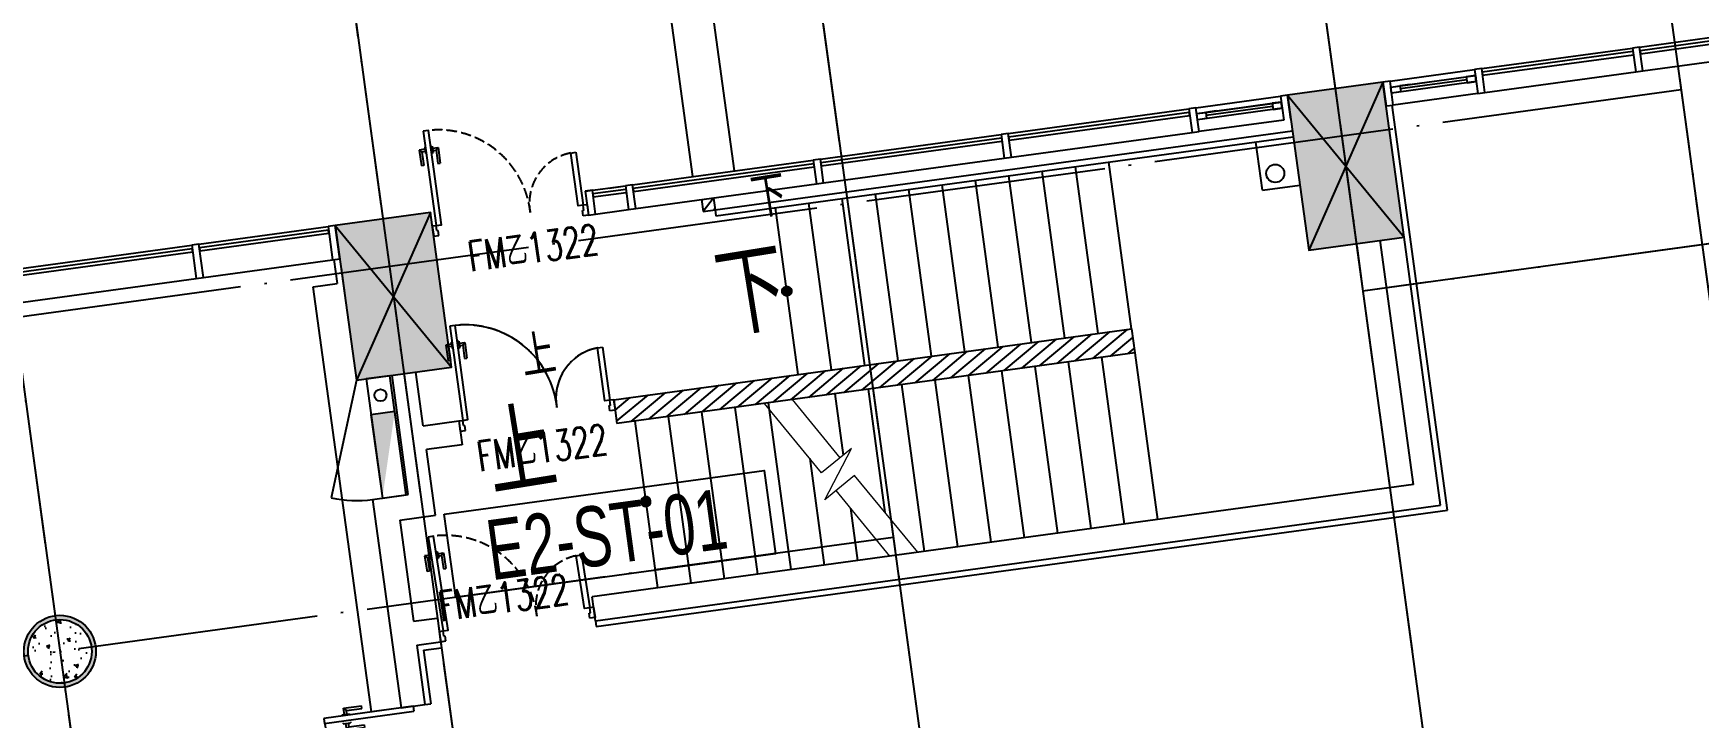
# Model space of a CAD drawing. Header units: millimetres. Extents: x 347599 to 1495443, y -100002 to 152717.
# Drawn here: x 1334104 to 1347964, y 123776 to 129468 of the extents above; entities that cross this region are included whole.
import ezdxf
from ezdxf.enums import TextEntityAlignment as Align

# ---------------------------------------------------------------- set-up
doc = ezdxf.new("R2010")
doc.units = ezdxf.units.MM
doc.header["$LTSCALE"] = 1000
doc.header["$PDMODE"] = 1
for name, pattern in [('DASH', [0.35, 0.25, -0.1]), ('E-RG-1F$0$$0$DOTE', [2.42, 2, -0.2, 0.02, -0.2]), ('E2-RV-1F$0$DASH', [0.35, 0.25, -0.1]), ('XRE1$0$DASH', [0.35, 0.25, -0.1]), ('XRE2$0$HIDDEN', [0.375, 0.25, -0.125])]:
    doc.linetypes.add(name, pattern=pattern)
doc.layers.get('0').update_dxf_attribs({"linetype": 'CONTINUOUS'})
doc.layers.get('Defpoints').update_dxf_attribs({"linetype": 'CONTINUOUS'})
for name, color, linetype in [('A-------', 18, 'CONTINUOUS'), ('A-SYMB-DOOR', 13, 'CONTINUOUS'), ('A-SYMB-DOOR1', 4, 'CONTINUOUS'), ('A—墙体', 7, 'CONTINUOUS'), ('A—楼梯、电梯、栏杆', 50, 'CONTINUOUS'), ('A—轴线、尺寸', 1, 'CONTINUOUS'), ('A—门窗', 135, 'CONTINUOUS'), ('E2-RI-1F$0$0P-TE-D0-A', 1, 'CONTINUOUS'), ('E2-RI-1F$0$A-DOOR', 32, 'CONTINUOUS'), ('E2-RI-1F$0$A-WALL', 7, 'CONTINUOUS'), ('E2-RV-1F$0$A-DOOR', 32, 'CONTINUOUS'), ('E2-RV-1F$0$A-HATH-GRAY', 8, 'CONTINUOUS'), ('E2-RV-1F$0$A-STRS', 50, 'CONTINUOUS'), ('E2-RV-1F$0$A-WALL', 7, 'CONTINUOUS'), ('E2-RV-1F$0$C-NAME-DIM100', 13, 'CONTINUOUS'), ('E2-RV-1F$0$J-STAIR楼梯', 2, 'CONTINUOUS'), ('E2-RV-1F$0$WRV-1-01-N1$0$AUDIT_D_120618114340-341', 1, 'CONTINUOUS'), ('gps-雨水立管1', 1, 'CONTINUOUS'), ('I-平顶-消防设施（防火卷帘）', 10, 'CONTINUOUS'), ('I—平面—文字', 40, 'CONTINUOUS'), ('I—平面—文字（放大1：100）', 40, 'XRE2$0$HIDDEN'), ('I—平面—消防设施', 10, 'CONTINUOUS'), ('I—平面—装饰面层线', 192, 'CONTINUOUS'), ('I—平面—门', 22, 'CONTINUOUS'), ('XRE1$0$A-DOOR', 32, 'CONTINUOUS'), ('XRE1$0$A-HATH-GRAY', 8, 'CONTINUOUS'), ('XRE1$0$A-STRS', 50, 'CONTINUOUS'), ('XRE1$0$A-SYMB', 4, 'CONTINUOUS'), ('XRE1$0$A-SYMB-NUMB-T', 4, 'CONTINUOUS'), ('XRE1$0$C-NAME-DIM100', 13, 'CONTINUOUS'), ('XRE1$0$J-STAIR楼梯', 2, 'CONTINUOUS'), ('XRE1$0$WRV-1-01-N1$0$AUDIT_D_120618114340-341', 1, 'CONTINUOUS'), ('XRE2$0$0S-COLS-HATCH-A', 8, 'CONTINUOUS'), ('轴线100', 1, 'CONTINUOUS')]:
    doc.layers.add(name, color=color, linetype=linetype)
for name, color, linetype, lineweight in [('E2-RV-1F$0$A-FLOR-STRS', 2, 'CONTINUOUS', 5), ('E2-RV-1F$0$A-GLAZ-CWMG', 3, 'CONTINUOUS', 5), ('XRE1$0$A-FLOR-STRS', 2, 'CONTINUOUS', 5)]:
    doc.layers.add(name, color=color, linetype=linetype, lineweight=lineweight)
doc.styles.add('ARIAL', font='simhei.ttf', dxfattribs={"width": 0.9})
doc.styles.add('ECADI-TXT', font='simplex.shx', dxfattribs={"bigfont": 'hztxt.shx'})
doc.styles.add('XD2008', font='simhei.ttf', dxfattribs={"width": 0.7})
doc.styles.add('XRE1$0$ECADI-TXT', font='simplex.shx', dxfattribs={"bigfont": 'hztxt.shx'})
doc.styles.add('幼圆', font='SIMYOU_0.TTF', dxfattribs={"width": 0.7})
doc.dimstyles.new('200', dxfattribs={"dimscale": 200, "dimtxt": 2.5, "dimasz": 2, "dimexe": 1, "dimexo": 1, "dimgap": 0.8, "dimtad": 1, "dimdec": 0, "dimdsep": 46, "dimtxsty": 'ARIAL', "dimblk1": 'ARCHTICK', "dimblk2": 'ARCHTICK', "dimsah": 1, "dimcen": -0.9, "dimdle": 1, "dimclrd": 256, "dimclre": 256, "dimclrt": 40, "dimaunit": 1, "dimadec": 0, "dimazin": 0, "dimtfac": 0.35, "dimtdec": 0, "dimtix": 1, "dimtmove": 2, "dimatfit": 3, "dimldrblk": 'ARCHTICK', "dimfxl": 0, "dimtvp": 0.8, "dimtolj": 1, "dimtzin": 0, "dimarcsym": 0})
pattern_1 = [(52.783, (1337321.856, 126250.704), (-50.5682, 38.4071), [])]
pattern_2 = [(39.9322289, (-10633993.59, 5818420.29), (-50.94930917, 60.86508457), [])]

# ---------------------------------------------------------------- blocks, each defined once
blk = doc.blocks.new('E2-RV-1F$0$MRY_Curtain Wall-casement - Curtain Wall Casement-V36-E2 号楼一层平面图 1ST FLOOR PLAN')
at = {"layer": 'A—门窗'}
for p, q in [((-278.8, 25.4), (-355, 25.4)), ((-355, 25.4), (-355, -25.4)), ((-355, -25.4), (-355, 25.4)), ((-355, 25.4), (355, 25.4)), ((-278.8, -25.4), (-278.8, 25.4)), ((278.8, -25.4), (278.8, 25.4)), ((278.8, 25.4), (355, 25.4)), ((355, 25.4), (355, -25.4)), ((355, 25.4), (355, -25.4)), ((-355, -25.4), (-278.8, -25.4)), ((355, -25.4), (-355, -25.4)), ((-278.8, 0), (278.8, 0)), ((278.8, -25.4), (-278.8, -25.4)), ((191.8, -25.4), (278.8, -25.4)), ((355, -25.4), (278.8, -25.4))]:
    blk.add_line(p, q, dxfattribs=at)
blk = doc.blocks.new('E2-RV-1F$0$3')
at = {"layer": 'E2-RV-1F$0$WRV-1-01-N1$0$AUDIT_D_120618114340-341'}
h = blk.add_hatch(color=256, dxfattribs=at)
edge = h.paths.add_edge_path()
edge.add_arc((10773784.9, -7567736.8), 20, 138.7891, 318.7891, ccw=False)
edge.add_arc((10773784.9, -7567736.8), 20, -41.2109, 138.7891, ccw=False)
blk.add_lwpolyline([(10773800, -7567750, -1), (10773769.9, -7567723.7, -1)], format="xyb", close=True, dxfattribs=at)
blk = doc.blocks.new('E2-RV-1F$0$M1500')
at = {"layer": 'E2-RV-1F$0$A-DOOR'}
for p, q in [((11840495, -6201812), (11840533, -6201812)), ((11840495, -6201812), (11840495, -6201912)), ((11840495, -6201912), (11840545, -6201912)), ((11840533, -6201862), (11840533, -6201812)), ((11840533, -6201862), (11840545, -6201862)), ((11840545, -6201912), (11840545, -6201862)), ((11841958, -6201862), (11841945, -6201862)), ((11841945, -6201912), (11841945, -6201862)), ((11841995, -6201912), (11841945, -6201912)), ((11841958, -6201862), (11841958, -6201812)), ((11841995, -6201812), (11841958, -6201812)), ((11841995, -6201812), (11841995, -6201912))]:
    blk.add_line(p, q, dxfattribs=at)
for points in [[(11840533, -6200900), (11840533, -6201812), (11840583, -6201812), (11840583, -6200900)], [(11841958, -6201299), (11841958, -6201812), (11841908, -6201812), (11841908, -6201299)]]:
    blk.add_lwpolyline(points, close=True, dxfattribs=at)
for centre, radius, start, end in [((11840558, -6201787), 888, 358.3865, 88.3865), ((11841933, -6201787), 489, 92.9807, 182.9807)]:
    blk.add_arc(centre, radius, start, end, dxfattribs=at)
blk = doc.blocks.new('E2-RI-1F$0$AQE')
at = {"layer": 'gps-雨水立管1', "color": 1}
blk.add_circle((11708432, -6091545), 75, dxfattribs=at)
blk = doc.blocks.new('XRE1$0$door1500')
at = {"layer": 'I—平面—门'}
for p, q in [((0, 0), (0, 750)), ((42, 750), (42, 0)), ((1458, 750), (1458, 0)), ((1500, 0), (1500, 750)), ((-62, 576), (-40, 554)), ((-62, 576), (-62, 424)), ((-8, 576), (-62, 576)), ((-8, 595), (-8, 534)), ((1, 595), (-8, 595)), ((56, 595), (65, 595)), ((65, 595), (65, 534)), ((65, 576), (120, 576)), ((120, 576), (98, 554)), ((120, 576), (120, 424)), ((1380, 576), (1402, 554)), ((1380, 576), (1380, 424)), ((1435, 576), (1380, 576)), ((1435, 595), (1435, 534)), ((1443, 595), (1435, 595)), ((1499, 595), (1508, 595)), ((1508, 595), (1508, 534)), ((1508, 576), (1562, 576)), ((1562, 576), (1540, 554)), ((1562, 576), (1562, 424)), ((-40, 424), (-62, 424)), ((-40, 554), (-40, 424)), ((-8, 554), (-40, 554)), ((1, 534), (-8, 534)), ((56, 534), (65, 534)), ((65, 554), (98, 554)), ((98, 554), (98, 424)), ((98, 424), (120, 424)), ((1402, 424), (1380, 424)), ((1402, 554), (1402, 424)), ((1435, 554), (1402, 554)), ((1443, 534), (1435, 534)), ((1499, 534), (1508, 534)), ((1508, 554), (1540, 554)), ((1540, 554), (1540, 424)), ((1540, 424), (1562, 424))]:
    blk.add_line(p, q, dxfattribs=at)
at = {"layer": 'I—平面—门', "color": 8, "linetype": 'DASH', "ltscale": 0.4}
for centre, start, end in [((0, 0), 359.5, 90), ((1500, 0), 90, 180.5)]:
    blk.add_arc(centre, 750, start, end, dxfattribs=at)
at = {"layer": 'XRE1$0$A-DOOR'}
for p, q in [((0, 750), (42, 750)), ((1500, 750), (1458, 750)), ((42, 0), (0, 0)), ((1500, 0), (1458, 0))]:
    blk.add_line(p, q, dxfattribs=at)
blk = doc.blocks.new('XRE1$0$3')
at = {"layer": 'XRE1$0$A-FLOR-STRS'}
h = blk.add_hatch(color=256, dxfattribs=at)
edge = h.paths.add_edge_path()
edge.add_arc((10773784.9, -7567736.8), 20, 138.7891, 318.7891, ccw=False)
edge.add_arc((10773784.9, -7567736.8), 20, -41.2109, 138.7891, ccw=False)
blk.add_lwpolyline([(10773800, -7567750, -1), (10773769.9, -7567723.7, -1)], format="xyb", close=True, dxfattribs=at)
blk = doc.blocks.new('XRE1$0$M1500')
at = {"layer": 'I—平面—门'}
for p, q in [((11840470, -6201074), (11840493, -6201096)), ((11840470, -6201074), (11840470, -6201226)), ((11840525, -6201074), (11840470, -6201074)), ((11840493, -6201096), (11840493, -6201226)), ((11840525, -6201096), (11840493, -6201096)), ((11840525, -6201054), (11840525, -6201116)), ((11840534, -6201054), (11840525, -6201054)), ((11840534, -6201116), (11840525, -6201116)), ((11840589, -6201054), (11840598, -6201054)), ((11840589, -6201116), (11840598, -6201116)), ((11840598, -6201054), (11840598, -6201116)), ((11840598, -6201074), (11840653, -6201074)), ((11840598, -6201096), (11840630, -6201096)), ((11840653, -6201074), (11840630, -6201096)), ((11840630, -6201096), (11840630, -6201226)), ((11840653, -6201074), (11840653, -6201226)), ((11840493, -6201226), (11840470, -6201226)), ((11840630, -6201226), (11840653, -6201226)), ((11840495, -6201812), (11840533, -6201812)), ((11840495, -6201812), (11840495, -6201912)), ((11840495, -6201912), (11840545, -6201912)), ((11840533, -6201862), (11840533, -6201812)), ((11840533, -6201862), (11840545, -6201862)), ((11840545, -6201912), (11840545, -6201862)), ((11841958, -6201862), (11841945, -6201862)), ((11841945, -6201912), (11841945, -6201862)), ((11841995, -6201912), (11841945, -6201912)), ((11841958, -6201862), (11841958, -6201812)), ((11841995, -6201812), (11841958, -6201812)), ((11841995, -6201812), (11841995, -6201912))]:
    blk.add_line(p, q, dxfattribs=at)
for points in [[(11840533, -6200900), (11840533, -6201812), (11840583, -6201812), (11840583, -6200900)], [(11841958, -6201299), (11841958, -6201812), (11841908, -6201812), (11841908, -6201299)]]:
    blk.add_lwpolyline(points, close=True, dxfattribs=at)
at = {"layer": 'I—平面—门', "color": 8, "linetype": 'DASH', "ltscale": 0.4}
for centre, radius, start, end in [((11840558, -6201787), 888, 358.3865, 88.3865), ((11841933, -6201787), 489, 92.9807, 182.9807)]:
    blk.add_arc(centre, radius, start, end, dxfattribs=at)
blk = doc.blocks.new('_ArchTick')
at = {"color": 0, "linetype": 'ByBlock', "const_width": 0.4}
blk.add_lwpolyline([(-0.5, -0.5), (0.5, 0.5)], dxfattribs=at)
blk = doc.blocks.new('*D245')
at = {"layer": 'A—轴线、尺寸', "linetype": 'ByBlock', "lineweight": -2}
for p, q in [((1416467, 143634), (1415668, 149480)), ((1311465, 135035), (1415893, 149309)), ((1312544, 128617), (1311636, 135260))]:
    blk.add_line(p, q, dxfattribs=at)
at = {"layer": 'Defpoints', "color": 0, "linetype": 'ByBlock'}
for p in [(1415695, 149282), (1416494, 143435), (1312571, 128419, 0)]:
    blk.add_point(p, dxfattribs=at)
at = {"layer": 'A—轴线、尺寸', "linetype": 'ByBlock', "lineweight": -2, "xscale": 400, "yscale": 400, "zscale": 400}
for p, rotation in [((1415695, 149282), 7.783339566187075), ((1311663, 135062), 187.7833395661871)]:
    blk.add_blockref('_ArchTick', p, dxfattribs=dict(at, rotation=rotation))
at = {"layer": 'A—轴线、尺寸', "color": 40, "linetype": 'ByBlock', "insert": (1363623, 142581), "char_height": 500, "attachment_point": 5, "rotation": 7.7833, "style": 'ARIAL'}
blk.add_mtext('\\A1;105000', dxfattribs=at)
blk = doc.blocks.new('*D304')
at = {"layer": 'A—轴线、尺寸', "linetype": 'ByBlock', "lineweight": -2}
for p, q in [((1412136, 123634), (1412928, 117837)), ((1343348, 108528), (1413099, 118062)), ((1342781, 114154), (1343573, 108357))]:
    blk.add_line(p, q, dxfattribs=at)
at = {"layer": 'Defpoints', "color": 0, "linetype": 'ByBlock'}
for p in [(1412109, 123832), (1412901, 118035), (1342754, 114352)]:
    blk.add_point(p, dxfattribs=at)
at = {"layer": 'A—轴线、尺寸', "linetype": 'ByBlock', "lineweight": -2, "xscale": 400, "yscale": 400, "zscale": 400}
for p, rotation in [((1412901, 118035), 7.783339566187075), ((1343546, 108555), 187.7833395661871)]:
    blk.add_blockref('_ArchTick', p, dxfattribs=dict(at, rotation=rotation))
at = {"layer": 'A—轴线、尺寸', "color": 40, "linetype": 'ByBlock', "insert": (1378168, 113704), "char_height": 500, "attachment_point": 5, "rotation": 7.7833, "style": 'ARIAL'}
blk.add_mtext('\\A1;70000', dxfattribs=at)
blk = doc.blocks.new('E2-RI-1F$0$XFX-BX')
blk.add_lwpolyline([(0, 0), (0, 200), (700, 200), (700, 0)], close=True)
blk.add_solid([(0, 0), (0, 0), (700, 0), (700, 200)])
blk = doc.blocks.new('XRE1$0$ECADI-TAG-CODE')
at = {"layer": 'XRE1$0$A-SYMB-NUMB-T', "color": 1}
blk.add_lwpolyline([(0.92, 3.5), (14.352, 3.5), (14.352, 0), (0.92, 0)], close=True, dxfattribs=at)
at = {"layer": 'XRE1$0$A-SYMB-NUMB-T', "style": 'XRE1$0$ECADI-TXT', "width": 0.7}
blk.add_attdef('CODE', text='', height=2.5, dxfattribs=at).set_placement((7.5, 1.75), align=Align.MIDDLE_CENTER)
blk = doc.blocks.new('ECADI-TAG-DOOR')

msp = doc.modelspace()

# ---------------------------------------------------------------- hatches: boundary and pattern name
at = {"layer": 'A-------'}
for points in [[(1344542.7, 128953.7), (1344718.8, 127665.7), (1345511.4, 127774), (1345335.4, 129062.1)], [(1336616.4, 127870.3), (1336792.5, 126582.3), (1337585.1, 126690.6), (1337409.1, 127978.6)]]:
    msp.add_hatch(color=256, dxfattribs=at).paths.add_polyline_path(points)
h = msp.add_hatch(color=256, dxfattribs=at)
edge = h.paths.add_edge_path(flags=17)
edge.add_arc((1334325.1, 124327.4), 265, 0, 360)
edge = h.paths.add_edge_path()
edge.add_arc((1334325.1, 124327.4), 300, 0, 360)
at = {"layer": 'E2-RV-1F$0$A-HATH-GRAY'}
h = msp.add_hatch(dxfattribs=at)
h.set_pattern_fill('ANSI31', color=256, scale=20, style=0)
h.set_pattern_definition(pattern_1)
h.paths.add_polyline_path([(1339764.5, 128098.5), (1339665.4, 128084.9), (1339678.9, 127985.9), (1339778, 127999.5)])
h = msp.add_hatch(dxfattribs=at)
h.set_pattern_fill('ANSI31', color=256, scale=50, style=0)
h.set_pattern_definition(pattern_2)
h.paths.add_polyline_path([(1343244, 127009.7), (1338934, 126420.7), (1338961.1, 126222.4), (1343271.1, 126811.4)])
at = {"layer": 'XRE1$0$A-HATH-GRAY'}
h = msp.add_hatch(dxfattribs=at)
h.set_pattern_fill('ANSI31', color=256, scale=20, style=0)
h.set_pattern_definition(pattern_1)
h.paths.add_polyline_path([(1339764.5, 128098.5), (1339665.4, 128084.9), (1339678.9, 127985.9), (1339778, 127999.5)])
h = msp.add_hatch(dxfattribs=at)
h.set_pattern_fill('ANSI31', color=256, scale=50, style=0)
h.set_pattern_definition(pattern_2)
h.paths.add_polyline_path([(1343244, 127009.7), (1338934, 126420.7), (1338961.1, 126222.4), (1343271.1, 126811.4)])
at = {"layer": 'XRE2$0$0S-COLS-HATCH-A'}
h = msp.add_hatch(dxfattribs=at)
h.set_pattern_fill('AR-CONC', color=256, scale=40, style=0)
h.set_pattern_definition([(50, (-10363982.86, 6219919.24), (286.904073, -25.100854), [30, -330]), (355, (-10363982.86, 6219919.24), (-55.5005334, 300.8768535), [24, -264]), (100.4514, (-10363958.95, 6219917.15), (231.4037527, 275.775817), [25.496076, -280.456845]), (46.1842, (-10363982.86, 6219999.24), (426.896419, -66.207606), [45, -495]), (96.6356, (-10363947.3, 6219993.72), (373.865082, 389.647148), [38.244115, -420.6852]), (351.1842, (-10363982.86, 6219999.24), (373.864778, 389.64744), [36, -396]), (21, (-10363942.86, 6219979.24), (238.762821, -161.0475563), [30, -330]), (326, (-10363942.86, 6219979.24), (97.326133, 290.060018), [24, -264]), (71.4514, (-10363922.97, 6219965.82), (336.0890514, 129.0121987), [25.496076, -280.456845]), (37.5, (-10363982.86, 6219919.24), (4.8639421, 133.1575415), [0, -260.8, 0, -268, 0, -265]), (7.5, (-10363982.86, 6219919.24), (105.227815, 157.7646848), [0, -152.8, 0, -254.8, 0, -101]), (327.5, (-10364072.06, 6219919.24), (213.5289745, -9.0219487), [0, -100, 0, -312, 0, -414]), (317.5, (-10364112.06, 6219919.24), (233.2744677, 40.041993), [0, -130, 0, -207.2, 0, -294])])
edge = h.paths.add_edge_path()
edge.add_arc((1334325.1, 124327.4), 265, 0, 360)

# ---------------------------------------------------------------- linework, layer by layer
at = {"elevation": 0}
for points in [[(1344542.7, 128953.7), (1344718.8, 127665.7), (1345511.4, 127774), (1345335.4, 129062.1)], [(1336616.4, 127870.3), (1336792.5, 126582.3), (1337585.1, 126690.6), (1337409.1, 127978.6)]]:
    msp.add_lwpolyline(points, close=True, dxfattribs=at)
for radius in [300, 265]:
    msp.add_circle((1334325.1, 124327.4, 0), radius)
at = {"layer": 'A—墙体'}
for p, q in [((1339665.4, 128084.9), (1339679, 127985.9)), ((1339764.5, 128098.5), (1339778, 127999.4)), ((1339679, 127985.9), (1339778, 127999.4)), ((1345590.9, 125715.6, 0), (1345313.3, 127746.9, 0)), ((1345816.1, 125544.6), (1345511.4, 127774, 0)), ((1338934, 126420.6), (1343244, 127009.7)), ((1343244, 127009.7), (1343271.1, 126811.6)), ((1343271.1, 126811.6), (1338961.1, 126222.5)), ((1337224.8, 125632), (1337089.3, 126622.8)), ((1337348.4, 126203.9), (1337287.5, 126649.9)), ((1338934, 126420.6, 0), (1338961.1, 126222.5)), ((1337348.4, 126203.9), (1337646.1, 126244.6)), ((1337646.1, 126244.6, 0), (1337673.2, 126046.4)), ((1337673.2, 126046.4), (1337375.5, 126005.7)), ((1337450, 125460.9), (1337375.5, 126005.7)), ((1345590.9, 125715.6, 0), (1338754.1, 124781.1)), ((1336927.7, 125591.4), (1337224.8, 125632)), ((1336927.7, 125591.4), (1337164.4, 123857.5)), ((1337152.9, 125420.3), (1337450, 125460.9)), ((1337350.9, 125447.4), (1337351.3, 125447.4)), ((1338781.2, 124582.9), (1345816.1, 125544.6)), ((1337152.9, 125420.3), (1337267.9, 124577.9)), ((1338781.2, 124582.9), (1338754.1, 124781.1)), ((1337267.9, 124577.9), (1337466.1, 124605)), ((1337466.5, 124605.1), (1337493.2, 124406.9)), ((1337294.9, 124379.8), (1337493.2, 124406.9)), ((1337294.9, 124379.8), (1337362.5, 123884.6)), ((1337164.3, 123857.5), (1337362.7, 123884.6))]:
    msp.add_line(p, q, dxfattribs=at)
at = {"layer": 'A—楼梯、电梯、栏杆'}
for p, q in [((1339258.4, 133276.9), (1339935.5, 128324)), ((1338959.1, 132882.7), (1339588.7, 128276.6))]:
    msp.add_line(p, q, dxfattribs=at)
msp.add_lwpolyline([(1340375, 127324.1, 0, 0, 0), (1343805, 127792.9, 0, 0, 0), (1344016.3, 126247.3, 0, 0, 0), (1341089.5, 125847.2, 40, 0, 0), (1340941.2, 125827, 0, 0, 0)], format="xyseb", dxfattribs=at)
msp.add_lwpolyline([(1340375, 127324.1, 0, 0, 0), (1343805, 127792.9, 0, 0, 0), (1344016.3, 126247.3, 0, 0, 0), (1341089.5, 125847.2, 40, 0, 0), (1340941.2, 125827, 0, 0, 0)], format="xyseb", dxfattribs=at)
at = {"layer": 'A—轴线、尺寸', "linetype": 'E-RG-1F$0$$0$DOTE'}
for p, q in [((1346164.6, 141086), (1350657.7, 108214.9)), ((1343340.9, 140700), (1347833.9, 107828.9)), ((1339229.1, 140138), (1343722.2, 107266.9)), ((1335414.6, 139616.6), (1339343.4, 110873.1)), ((1332293.6, 139190), (1336222.5, 110446.5)), ((1424832.2, 138212.4), (1345169.3, 127323.5)), ((1343708.9, 138007.9), (1345169.3, 127323.6)), ((1347817, 128997.5), (1308315.1, 123598.2)), ((1341260.6, 125275.3), (1308694.3, 120824))]:
    msp.add_line(p, q, dxfattribs=at)
at = {"layer": 'A—门窗'}
for p, q in [((1347472.2, 129354.1), (1348697.5, 129521.6)), ((1348701.6, 129491.3), (1347476.3, 129323.9)), ((1347479.7, 129298.7), (1348705, 129466.2)), ((1346157.7, 129174.5), (1347412.7, 129346)), ((1347416.9, 129315.7), (1346161.9, 129144.2)), ((1347476.3, 129323.9), (1347479.7, 129298.7)), ((1347499.3, 129155.8), (1348724.6, 129323.3)), ((1346165.3, 129119), (1347420.3, 129290.6)), ((1345394.8, 129070.2), (1346098.3, 129166.3)), ((1345401.5, 129021), (1346105, 129117.2)), ((1346111.9, 129066.9), (1345408.4, 128970.7)), ((1345477, 129031.4), (1346029.5, 129106.9)), ((1345563.2, 129043.1), (1345477, 129031.4)), ((1346032.9, 129081.7), (1345480.5, 129006.2)), ((1346105, 129117.2), (1346029.5, 129106.9)), ((1346029.5, 129106.9), (1346036.4, 129056.5)), ((1346036.4, 129056.5), (1346111.9, 129066.9)), ((1346111.9, 129066.9), (1346105, 129117.2)), ((1346105, 129117.2), (1346111.9, 129066.9)), ((1346161.9, 129144.2), (1346165.3, 129119)), ((1346184.8, 128976.1), (1347439.9, 129147.7)), ((1343779.8, 128849.2), (1344483.3, 128945.4)), ((1343779.8, 128849.2), (1344483.3, 128945.4)), ((1344542.8, 128953.5), (1344483.3, 128945.4)), ((1344542.8, 128953.5), (1344483.3, 128945.4)), ((1344483.3, 128945.4), (1344510.4, 128747.2)), ((1344483.3, 128945.4), (1344510.4, 128747.2)), ((1345401.5, 129021), (1345477, 129031.4)), ((1345408.4, 128970.7), (1345401.5, 129021)), ((1345408.4, 128970.7), (1345401.5, 129021)), ((1345483.9, 128981), (1345408.4, 128970.7)), ((1346125.4, 128968.2), (1345421.9, 128872)), ((1345477, 129031.4), (1345483.9, 128981)), ((1342216.9, 128635.6), (1343720.4, 128841.1)), ((1342216.9, 128635.6), (1343720.4, 128841.1)), ((1343724.5, 128810.9), (1342221, 128605.3)), ((1343724.5, 128810.9), (1342221, 128605.3)), ((1342224.5, 128580.2), (1343728, 128785.7)), ((1342224.5, 128580.2), (1343728, 128785.7)), ((1343728, 128785.7), (1343724.5, 128810.9)), ((1343728, 128785.7), (1343724.5, 128810.9)), ((1343786.6, 128800.1), (1344490, 128896.3)), ((1343786.6, 128800.1), (1343862.1, 128810.4)), ((1343793.4, 128749.8), (1343786.6, 128800.1)), ((1343793.4, 128749.8), (1343786.6, 128800.1)), ((1344496.9, 128845.9), (1343793.4, 128749.8)), ((1343868.9, 128760.1), (1343793.4, 128749.8)), ((1343862.1, 128810.4), (1344414.5, 128885.9)), ((1343948.2, 128822.2), (1343862.1, 128810.4)), ((1344418, 128860.8), (1343865.5, 128785.3)), ((1344490, 128896.3), (1344414.5, 128885.9)), ((1344414.5, 128885.9), (1344421.4, 128835.6)), ((1344421.4, 128835.6), (1344496.9, 128845.9)), ((1344496.9, 128845.9), (1344490, 128896.3)), ((1344490, 128896.3), (1344496.9, 128845.9)), ((1340653.9, 128422), (1342157.4, 128627.5)), ((1340653.9, 128422), (1342157.4, 128627.5)), ((1342244, 128437.5), (1343747.5, 128643)), ((1344510.4, 128747.2), (1343806.9, 128651.1)), ((1344510.4, 128747.2), (1343806.9, 128651.1)), ((1342161.6, 128597.2), (1340658, 128391.7)), ((1342161.6, 128597.2), (1340658, 128391.7)), ((1340661.5, 128366.5), (1342165, 128572.1)), ((1340661.5, 128366.5), (1342165, 128572.1)), ((1342221, 128605.3), (1342224.5, 128580.2)), ((1342221, 128605.3), (1342224.5, 128580.2)), ((1339090.9, 128208.3), (1340594.5, 128413.8)), ((1339090.9, 128208.3), (1340594.5, 128413.8)), ((1340598.6, 128383.6), (1339095.1, 128178.1)), ((1340598.6, 128383.6), (1339095.1, 128178.1)), ((1339098.5, 128152.9), (1340602, 128358.4)), ((1339098.5, 128152.9), (1340602, 128358.4)), ((1340658, 128391.7), (1340661.5, 128366.5)), ((1340658, 128391.7), (1340661.5, 128366.5)), ((1340681, 128223.8), (1342184.5, 128429.3)), ((1339118, 128010.2), (1340621.5, 128215.7)), ((1339118, 128010.2), (1340621.5, 128215.7)), ((1338697, 128154.5), (1339031.5, 128200.2)), ((1339035.6, 128169.9), (1338760.6, 128132.3)), ((1339035.6, 128169.9), (1338760.6, 128132.3)), ((1338760.6, 128132.3), (1338764, 128107.2)), ((1338760.6, 128132.3), (1338764, 128107.2)), ((1338764, 128107.2), (1339039.1, 128144.8)), ((1338764, 128107.2), (1339039.1, 128144.8)), ((1338895.3, 128181.6), (1339031.5, 128200.2)), ((1339095.1, 128178.1), (1339098.5, 128152.9)), ((1339095.1, 128178.1), (1339098.5, 128152.9)), ((1338724.1, 127956.3), (1339058.6, 128002.1)), ((1338724.1, 127956.3), (1339058.6, 128002.1)), ((1335482, 127715.2), (1336557, 127862.2)), ((1336561.1, 127831.9), (1335486.1, 127685)), ((1335489.6, 127659.8), (1336564.6, 127806.7)), ((1333921.5, 127501.9), (1335422.5, 127707.1)), ((1335426.7, 127676.8), (1333925.6, 127471.7)), ((1333929.1, 127446.5), (1335430.1, 127651.7)), ((1335430.1, 127651.7), (1335426.7, 127676.8)), ((1335486.1, 127685), (1335489.6, 127659.8)), ((1335519.9, 127437.8), (1336594.9, 127584.8)), ((1333959.4, 127224.5), (1335460.5, 127429.7))]:
    msp.add_line(p, q, dxfattribs=at)
at = {"layer": 'A—门窗', "extrusion": (0, 0, -1)}
for p, q in [((1347472.2, 129354.1), (1347412.7, 129346)), ((1347412.7, 129346), (1347439.8, 129147.7)), ((1347499.3, 129155.8), (1347472.2, 129354.1)), ((1345394.8, 129070.2), (1345335.4, 129062.1)), ((1345335.4, 129062.1), (1345362.5, 128863.9)), ((1345421.9, 128872), (1345394.8, 129070.2)), ((1346157.7, 129174.5), (1346098.3, 129166.3)), ((1346098.3, 129166.3), (1346125.4, 128968)), ((1346184.8, 128976.1), (1346157.7, 129174.5)), ((1347439.8, 129147.7), (1347499.3, 129155.8)), ((1346125.4, 128968), (1346184.8, 128976.1)), ((1345362.5, 128863.9), (1345421.9, 128872))]:
    msp.add_line(p, q, dxfattribs=at)
at = {"layer": 'A—门窗', "color": 252, "linetype": 'Continuous'}
for p, q in [((1344569.8, 128755.4), (1344542.8, 128953.5)), ((1336564.6, 127806.7), (1336561.1, 127831.9))]:
    msp.add_line(p, q, dxfattribs=at)
at = {"layer": 'A—门窗', "extrusion": (-9.03621e-24, -6.14768e-25, -1)}
for p, q in [((1343779.8, 128849.2), (1343720.4, 128841.1)), ((1343779.8, 128849.2), (1343720.4, 128841.1)), ((1343720.4, 128841.1), (1343747.5, 128643)), ((1343720.4, 128841.1), (1343747.5, 128643)), ((1343806.9, 128651.1), (1343779.8, 128849.2)), ((1343806.9, 128651.1), (1343779.8, 128849.2)), ((1342216.9, 128635.6), (1342157.4, 128627.5)), ((1342216.9, 128635.6), (1342157.4, 128627.5)), ((1342157.4, 128627.5), (1342184.5, 128429.3)), ((1342157.4, 128627.5), (1342184.5, 128429.3)), ((1342244, 128437.5), (1342216.9, 128635.6)), ((1342244, 128437.5), (1342216.9, 128635.6)), ((1340653.9, 128422), (1340594.5, 128413.8)), ((1340653.9, 128422), (1340594.5, 128413.8)), ((1340594.5, 128413.8), (1340621.5, 128215.7)), ((1340594.5, 128413.8), (1340621.5, 128215.7)), ((1340681, 128223.8), (1340653.9, 128422)), ((1340681, 128223.8), (1340653.9, 128422)), ((1342184.5, 128429.3), (1342244, 128437.5)), ((1339090.9, 128208.3), (1339031.5, 128200.2)), ((1339090.9, 128208.3), (1339031.5, 128200.2)), ((1339118, 128010.2), (1339090.9, 128208.3)), ((1339118, 128010.2), (1339090.9, 128208.3)), ((1340621.5, 128215.7), (1340681, 128223.8)), ((1340621.5, 128215.7), (1340681, 128223.8)), ((1338756.5, 128162.6), (1338697, 128154.5)), ((1338756.5, 128162.6), (1338697, 128154.5)), ((1338697, 128154.5), (1338724.1, 127956.3)), ((1338697, 128154.5), (1338724.1, 127956.3)), ((1338783.5, 127964.5), (1338756.5, 128162.6)), ((1338783.5, 127964.5), (1338756.5, 128162.6)), ((1339031.5, 128200.2), (1339058.6, 128002.1)), ((1339031.5, 128200.2), (1339058.6, 128002.1)), ((1338724.1, 127956.3), (1338783.5, 127964.5)), ((1338724.1, 127956.3), (1338783.5, 127964.5)), ((1339058.6, 128002.1), (1339118, 128010.2)), ((1339058.6, 128002.1), (1339118, 128010.2))]:
    msp.add_line(p, q, dxfattribs=at)
at = {"layer": 'A—门窗', "color": 252, "linetype": 'Continuous', "extrusion": (-9.03621e-24, -6.14768e-25, -1)}
msp.add_line((1343747.5, 128643), (1343806.9, 128651.1), dxfattribs=at)
at = {"layer": 'A—门窗'}
for points in [[(1336557, 127862.2), (1336594.9, 127584.8), (1336654.3, 127592.9), (1336616.4, 127870.3)], [(1335422.5, 127707.1), (1335460.5, 127429.7), (1335519.9, 127437.8), (1335482, 127715.2)]]:
    msp.add_lwpolyline(points, close=True, dxfattribs=at)
at = {"layer": 'Defpoints', "elevation": 0}
for points in [[(1345335.4, 129062.1), (1344718.8, 127665.7)], [(1344542.7, 128953.7), (1345511.4, 127774)], [(1337409.1, 127978.6), (1336792.5, 126582.3)], [(1336616.4, 127870.3), (1337585.1, 126690.6)]]:
    msp.add_lwpolyline(points, dxfattribs=at)
at = {"layer": 'E2-RI-1F$0$0P-TE-D0-A'}
msp.add_lwpolyline([(1337207, 125629.6), (1337071.7, 126620.4), (1336873.5, 126593.3), (1337008.8, 125602.5)], close=True, dxfattribs=at)
at = {"layer": 'E2-RI-1F$0$A-DOOR'}
msp.add_line((1336792.5, 126582.3, 0), (1336583.5, 125604.3), dxfattribs=at)
msp.add_arc((1336792.5, 126582.3, 0), 1000.1, 257.93659, 277.77222, dxfattribs=at)
at = {"layer": 'E2-RI-1F$0$A-WALL'}
msp.add_line((1336792.5, 126582.3, 0), (1336792.5, 126582.3, 0), dxfattribs=at)
at = {"layer": 'E2-RV-1F$0$A-FLOR-STRS'}
for points in [[(1340818.4, 125938.4), (1340421.6, 126422)], [(1341464, 125151.5), (1340938.9, 125791.5), (1340689.8, 125587.1), (1340913.3, 126016.2), (1340663.8, 125811.5), (1340189, 126390.2)], [(1341231.4, 125119.8), (1340784.3, 125664.6)]]:
    msp.add_lwpolyline(points, dxfattribs=at)
at = {"layer": 'E2-RV-1F$0$A-GLAZ-CWMG', "lineweight": 18}
msp.add_line((1344569.8, 128755.4), (1344542.8, 128953.5), dxfattribs=at)
at = {"layer": 'E2-RV-1F$0$A-GLAZ-CWMG', "lineweight": 18, "extrusion": (-9.03621e-24, -6.14768e-25, -1)}
msp.add_line((1343747.5, 128643), (1343806.9, 128651.1), dxfattribs=at)
at = {"layer": 'E2-RV-1F$0$A-STRS'}
for p, q in [((1342966.6, 126971.8), (1342777, 128358.9)), ((1343244, 127009.7), (1343054.4, 128396.8)), ((1341856.9, 126820.1), (1341667.3, 128207.2)), ((1342134.3, 126858.1), (1341944.7, 128245.2)), ((1342411.7, 126896), (1342222.1, 128283.1)), ((1342689.2, 126933.9), (1342499.6, 128321)), ((1341024.6, 126706.4), (1340835, 128093.5)), ((1341302.1, 126744.3), (1341112.5, 128131.4)), ((1341302, 126744.3), (1341112.5, 128131.4)), ((1341579.5, 126782.2), (1341389.9, 128169.3)), ((1340469.8, 126630.5), (1340280.2, 128017.6)), ((1340747.2, 126668.5), (1340557.6, 128055.6)), ((1342438.8, 126697.8), (1342628.4, 125310.7)), ((1342716.2, 126735.7), (1342905.8, 125348.6)), ((1342993.7, 126773.7), (1343183.3, 125386.6)), ((1343271.1, 126811.5), (1343460.7, 125424.5)), ((1341329.1, 126546.1), (1341518.7, 125159)), ((1341606.6, 126584.1), (1341796.2, 125197)), ((1341884, 126622), (1342073.6, 125234.9)), ((1342161.4, 126659.9), (1342351, 125272.8)), ((1340774.3, 126470.3), (1340844.1, 125959.5)), ((1341051.7, 126508.2), (1341191.8, 125483.3)), ((1339387.2, 126280.7), (1339576.8, 124893.6)), ((1339664.6, 126318.6), (1339854.2, 124931.5)), ((1339942, 126356.6), (1340131.6, 124969.4)), ((1340219.5, 126394.5), (1340409.1, 125007.4)), ((1339109.8, 126242.7), (1339299.4, 124855.7)), ((1340565.3, 125931.5), (1340686.5, 125045.3)), ((1340904.4, 125518.2), (1340963.9, 125083.2))]:
    msp.add_line(p, q, dxfattribs=at)
at = {"layer": 'E2-RV-1F$0$A-WALL'}
for p, q in [((1339665.4, 128084.9), (1339679, 127985.9)), ((1339764.5, 128098.5), (1339778, 127999.4)), ((1339679, 127985.9), (1339778, 127999.4)), ((1345590.9, 125715.6, 0), (1345313.3, 127746.9, 0)), ((1345816.1, 125544.6), (1345511.4, 127774, 0)), ((1338934, 126420.6), (1343244, 127009.7)), ((1343244, 127009.7), (1343271.1, 126811.6)), ((1343271.1, 126811.6), (1338961.1, 126222.5)), ((1337224.8, 125632), (1337089.3, 126622.8)), ((1337348.4, 126203.9), (1337287.5, 126649.9)), ((1338934, 126420.6, 0), (1338961.1, 126222.5)), ((1337348.4, 126203.9), (1337646.1, 126244.6)), ((1337646.1, 126244.6, 0), (1337673.2, 126046.4)), ((1337673.2, 126046.4), (1337375.5, 126005.7)), ((1337450, 125460.9), (1337375.5, 126005.7)), ((1345590.9, 125715.6, 0), (1338754.1, 124781.1)), ((1336927.7, 125591.4), (1337224.8, 125632)), ((1336927.7, 125591.4), (1337164.4, 123857.5)), ((1337152.9, 125420.3), (1337450, 125460.9)), ((1337350.9, 125447.4), (1337351.3, 125447.4)), ((1338781.2, 124582.9), (1345816.1, 125544.6)), ((1337152.9, 125420.3), (1337267.9, 124577.9)), ((1338781.2, 124582.9), (1338754.1, 124781.1)), ((1337267.9, 124577.9), (1337466.1, 124605)), ((1337466.5, 124605.1), (1337493.2, 124406.9)), ((1337294.9, 124379.8), (1337493.2, 124406.9)), ((1337294.9, 124379.8), (1337362.5, 123884.6))]:
    msp.add_line(p, q, dxfattribs=at)
at = {"layer": 'E2-RV-1F$0$A-WALL', "lineweight": 13}
msp.add_line((1337164.3, 123857.5), (1337362.7, 123884.6), dxfattribs=at)
at = {"layer": 'E2-RV-1F$0$C-NAME-DIM100', "linetype": 'E2-RV-1F$0$DASH', "ltscale": 1000}
msp.add_line((1343271.1, 126811.5), (1343460.7, 125424.5), dxfattribs=at)
at = {"layer": 'E2-RV-1F$0$J-STAIR楼梯'}
for p, q in [((1339778, 127999.5), (1344583.4, 128656.3)), ((1339784.8, 127949.9), (1344590.2, 128606.8)), ((1339778, 127999.5), (1339784.8, 127949.9))]:
    msp.add_line(p, q, dxfattribs=at)
at = {"layer": 'E2-RV-1F$0$WRV-1-01-N1$0$AUDIT_D_120618114340-341'}
msp.add_lwpolyline([(1339201.2, 125573.8, 0, 0, 0), (1340577.1, 125761.9, 40, 0, 0), (1340725.8, 125782.2, 0, 0, 0)], format="xyseb", dxfattribs=at)
at = {"layer": 'I-平顶-消防设施（防火卷帘）'}
msp.add_line((1336664.9, 127515.3), (1336693.1, 127309.4), dxfattribs=at)
at = {"layer": 'I—平面—消防设施'}
msp.add_circle((1336992.9, 126458.2), 50, dxfattribs=at)
at = {"layer": 'I—平面—装饰面层线'}
for p, q in [((1345872.6, 125501.7), (1345412.1, 128870.7, 0)), ((1344333.4, 128163.1), (1344278.6, 128564.2)), ((1344333.4, 128163.1), (1344645, 128205.7)), ((1336604.8, 127586.1), (1336631.9, 127387.9)), ((1336433.7, 127360.9), (1336631.9, 127387.9)), ((1336917.2, 123823.7, 0), (1336433.7, 127360.9, 0)), ((1338788, 124533.3), (1345872.6, 125501.7)), ((1338781.2, 124582.9), (1338788, 124533.3)), ((1337351.2, 124337), (1337499.9, 124357.3)), ((1337351.2, 124337), (1337412.1, 123891.3)), ((1337493.2, 124406.9), (1337499.9, 124357.3)), ((1337164.3, 123857.5), (1336917.2, 123823.7)), ((1337362.5, 123884.6), (1337412.1, 123891.3))]:
    msp.add_line(p, q, dxfattribs=at)
at = {"layer": 'XRE1$0$A-FLOR-STRS'}
for points in [[(1340818.4, 125938.4), (1340421.6, 126422)], [(1341464, 125151.5), (1340938.9, 125791.5), (1340689.8, 125587.1), (1340913.3, 126016.2), (1340663.8, 125811.5), (1340189, 126390.2)], [(1341231.4, 125119.8), (1340784.3, 125664.6)]]:
    msp.add_lwpolyline(points, dxfattribs=at)
at = {"layer": 'XRE1$0$A-STRS'}
for p, q in [((1342966.6, 126971.8), (1342777, 128358.9)), ((1343244, 127009.7), (1343054.4, 128396.8)), ((1341856.9, 126820.1), (1341667.3, 128207.2)), ((1342134.3, 126858.1), (1341944.7, 128245.2)), ((1342411.7, 126896), (1342222.1, 128283.1)), ((1342689.2, 126933.9), (1342499.6, 128321)), ((1341024.6, 126706.4), (1340835, 128093.5)), ((1341302.1, 126744.3), (1341112.5, 128131.4)), ((1341302, 126744.3), (1341112.5, 128131.4)), ((1341579.5, 126782.2), (1341389.9, 128169.3)), ((1340469.8, 126630.5), (1340280.2, 128017.6)), ((1340747.2, 126668.5), (1340557.6, 128055.6)), ((1342438.8, 126697.8), (1342628.4, 125310.7)), ((1342716.2, 126735.7), (1342905.8, 125348.6)), ((1342993.7, 126773.7), (1343183.3, 125386.6)), ((1343271.1, 126811.5), (1343460.7, 125424.5)), ((1341329.1, 126546.1), (1341518.7, 125159)), ((1341606.6, 126584.1), (1341796.2, 125197)), ((1341884, 126622), (1342073.6, 125234.9)), ((1342161.4, 126659.9), (1342351, 125272.8)), ((1340774.3, 126470.3), (1340844.1, 125959.5)), ((1341051.7, 126508.2), (1341191.8, 125483.3)), ((1339387.2, 126280.7), (1339576.8, 124893.6)), ((1339664.6, 126318.6), (1339854.2, 124931.5)), ((1339942, 126356.6), (1340131.6, 124969.4)), ((1340219.5, 126394.5), (1340409.1, 125007.4)), ((1339109.8, 126242.7), (1339299.4, 124855.7)), ((1340565.3, 125931.5), (1340686.5, 125045.3)), ((1340904.4, 125518.2), (1340963.9, 125083.2))]:
    msp.add_line(p, q, dxfattribs=at)
at = {"layer": 'XRE1$0$C-NAME-DIM100', "linetype": 'XRE1$0$DASH', "ltscale": 1000}
msp.add_line((1343271.1, 126811.5), (1343460.7, 125424.5), dxfattribs=at)
at = {"layer": 'XRE1$0$J-STAIR楼梯'}
for p, q in [((1339778, 127999.5), (1344583.4, 128656.3)), ((1339784.8, 127949.9), (1344590.2, 128606.8)), ((1339778, 127999.5), (1339784.8, 127949.9))]:
    msp.add_line(p, q, dxfattribs=at)
at = {"layer": 'XRE1$0$WRV-1-01-N1$0$AUDIT_D_120618114340-341'}
msp.add_lwpolyline([(1339201.2, 125573.8, 0, 0, 0), (1340577.1, 125761.9, 40, 0, 0), (1340725.8, 125782.2, 0, 0, 0)], format="xyseb", dxfattribs=at)
at = {"layer": '轴线100', "linetype": 'E-RG-1F$0$$0$DOTE'}
for p, q in [((1346629.8, 137683.7), (1350657.7, 108214.9)), ((1343806, 137297.7), (1347833.9, 107828.9)), ((1343806.7, 137292.8), (1345169.3, 127323.6)), ((1339694.2, 136735.7), (1343722.2, 107266.9)), ((1413555.7, 136671.1), (1345169.3, 127323.5)), ((1335879.7, 136214.3), (1339343.4, 110873.1)), ((1332758.7, 135787.7), (1336222.5, 110446.5)), ((1347817, 128997.5), (1308315.1, 123598.2)), ((1341260.6, 125275.3), (1308694.3, 120824))]:
    msp.add_line(p, q, dxfattribs=at)

# ---------------------------------------------------------------- block references
at = {"layer": 'A-SYMB-DOOR1'}
ref = msp.add_blockref('ECADI-TAG-DOOR', (1339150.3, 126945.3), dxfattribs=dict(at, xscale=100.0000000022704, yscale=100.0000000022704, zscale=100.0000000022704, rotation=7.920821390384045))
ref.add_attrib('门窗主编号1', 'FM乙1322', dxfattribs={"layer": 'A-SYMB-DOOR', "height": 250, "rotation": 7.92082, "style": 'ECADI-TXT', "width": 0.7}).set_placement((1338822.2, 127635.1), align=Align.RIGHT)
ref = msp.add_blockref('ECADI-TAG-DOOR', (1339225.5, 125281.8), dxfattribs=dict(at, xscale=100.0000000022704, yscale=100.0000000022704, zscale=100.0000000022704, rotation=7.920821390384045))
ref.add_attrib('门窗主编号1', 'FM乙1322', dxfattribs={"layer": 'A-SYMB-DOOR', "height": 250, "rotation": 7.92082, "style": 'ECADI-TXT', "width": 0.7}).set_placement((1338897.3, 125971.6), align=Align.RIGHT)
ref = msp.add_blockref('ECADI-TAG-DOOR', (1338902.7, 124035.1), dxfattribs=dict(at, xscale=100.0000000022704, yscale=100.0000000022704, zscale=100.0000000022704, rotation=7.920821390384045))
ref.add_attrib('门窗主编号1', 'FM乙1322', dxfattribs={"layer": 'A-SYMB-DOOR', "height": 250, "rotation": 7.92082, "style": 'ECADI-TXT', "width": 0.7}).set_placement((1338574.5, 124724.9), align=Align.RIGHT)
at = {"layer": 'A—门窗', "rotation": 187.7833395723851}
msp.add_blockref('E2-RV-1F$0$MRY_Curtain Wall-casement - Curtain Wall Casement-V36-E2 号楼一层平面图 1ST FLOOR PLAN', (1344141.7, 128823), dxfattribs=at)
at = {"layer": 'E2-RV-1F$0$A-STRS', "xscale": 1.99999999999998, "yscale": 1.99999999999998, "zscale": 1.99999999999998, "rotation": 187.7841067127629}
msp.add_blockref('E2-RV-1F$0$3', (24739353.4, -11950264.2), dxfattribs=at)
at = {"layer": 'E2-RV-1F$0$WRV-1-01-N1$0$AUDIT_D_120618114340-341', "xscale": -1.999999999999997, "yscale": 2, "zscale": 2, "rotation": 7.783339568035199}
msp.add_blockref('E2-RV-1F$0$3', (20638499.9, 18039741.3), dxfattribs=at)
at = {"layer": 'gps-雨水立管1', "color": 1}
msp.add_blockref('E2-RI-1F$0$AQE', (-10363992, 6219847.8), dxfattribs=at)
at = {"layer": 'I—平面—消防设施', "xscale": -1, "rotation": 277.7858655360897}
msp.add_blockref('E2-RI-1F$0$XFX-BX', (1337008.9, 125602.5), dxfattribs=at)
at = {"layer": 'I—平面—门'}
for name, p, xscale, yscale, zscale, rotation in [('XRE1$0$M1500', (-9556662.1, 4061568.1, 0), 0.8666, 0.8666, 0.8666, 7.783526120264797), ('E2-RV-1F$0$M1500', (-9556662.1, 4061568.1, 0), 0.8666, 0.8666, 0.8666, 7.783526120264797), ('XRE1$0$M1500', (-9635420.1, 3835037.3), 0.8665999999999983, 0.866599999999998, 0.8665999999999999, 8.961403079100737)]:
    msp.add_blockref(name, p, dxfattribs=dict(at, xscale=xscale, yscale=yscale, zscale=zscale, rotation=rotation))
at = {"layer": 'I—平面—门', "rotation": 97.78371264422837}
msp.add_blockref('XRE1$0$door1500', (1337467.3, 122385), dxfattribs=at)
at = {"layer": 'XRE1$0$A-DOOR', "xscale": 0.8666000000000006, "yscale": 0.8666000000000006, "zscale": 0.8666000000000006, "rotation": 7.783526120206233}
msp.add_blockref('XRE1$0$M1500', (-9556883.7, 4063189.7), dxfattribs=at)
at = {"layer": 'XRE1$0$A-STRS', "xscale": 1.99999999999998, "yscale": 1.99999999999998, "zscale": 1.99999999999998, "rotation": 187.7841067127629}
msp.add_blockref('XRE1$0$3', (24739353.4, -11950264.2), dxfattribs=at)
at = {"layer": 'XRE1$0$A-SYMB'}
ref = msp.add_blockref('XRE1$0$ECADI-TAG-CODE', (1337436.8, 124751.2), dxfattribs=dict(at, xscale=200.0000000186264, yscale=200.0000000186264, zscale=200.0000000186264, rotation=7.770013749151349))
ref.add_attrib('CODE', 'E2-ST-01', dxfattribs={"layer": 'XRE1$0$A-SYMB-NUMB-T', "color": 40, "height": 500, "rotation": 7.77001, "style": '幼圆', "width": 0.7}).set_placement((1338875.7, 125300.7), align=Align.MIDDLE_CENTER)
at = {"layer": 'XRE1$0$WRV-1-01-N1$0$AUDIT_D_120618114340-341', "xscale": -1.999999999999997, "yscale": 2, "zscale": 2, "rotation": 7.783339568035199}
msp.add_blockref('XRE1$0$3', (20638499.9, 18039741.3), dxfattribs=at)

# ---------------------------------------------------------------- texts
at = {"layer": 'I—平面—文字', "linetype": 'ByBlock', "style": 'XD2008', "width": 0.7}
for s, p in [('下', (1339842.5, 126997.8, 0)), ('上', (1337920.6, 125677.8))]:
    msp.add_text(s, height=600, rotation=9.15842, dxfattribs=at).set_placement(p)
at = {"layer": 'I—平面—文字（放大1：100）', "linetype": 'ByBlock', "style": 'XD2008', "width": 0.7}
for s, p in [('下', (1340106.4, 127954)), ('上', (1338184.5, 126634.1, 0))]:
    msp.add_text(s, height=300, rotation=9.15842, dxfattribs=at).set_placement(p)

# ---------------------------------------------------------------- dimensions: what is measured, and where the dimension line sits
at = {"layer": 'A—轴线、尺寸', "linetype": 'ByBlock'}
for base, p1, p2, picture, middle in [((1415695.3, 149281.7), (1312570.9, 128418.9, 0), (1416494.4, 143435.4), '*D245', (1363623.2, 142580.8)), ((1412901.2, 118034.8), (1342753.7, 114352.1), (1412108.8, 123832.1), '*D304', (1378167.8, 113703.8))]:
    dim = msp.add_linear_dim(base=base, p1=p1, p2=p2, angle=7.78334, dimstyle='200', dxfattribs=at)
    dim.commit()
    dim.dimension.update_dxf_attribs({"geometry": picture, "text_midpoint": middle})

doc.saveas('drawing.dxf')
